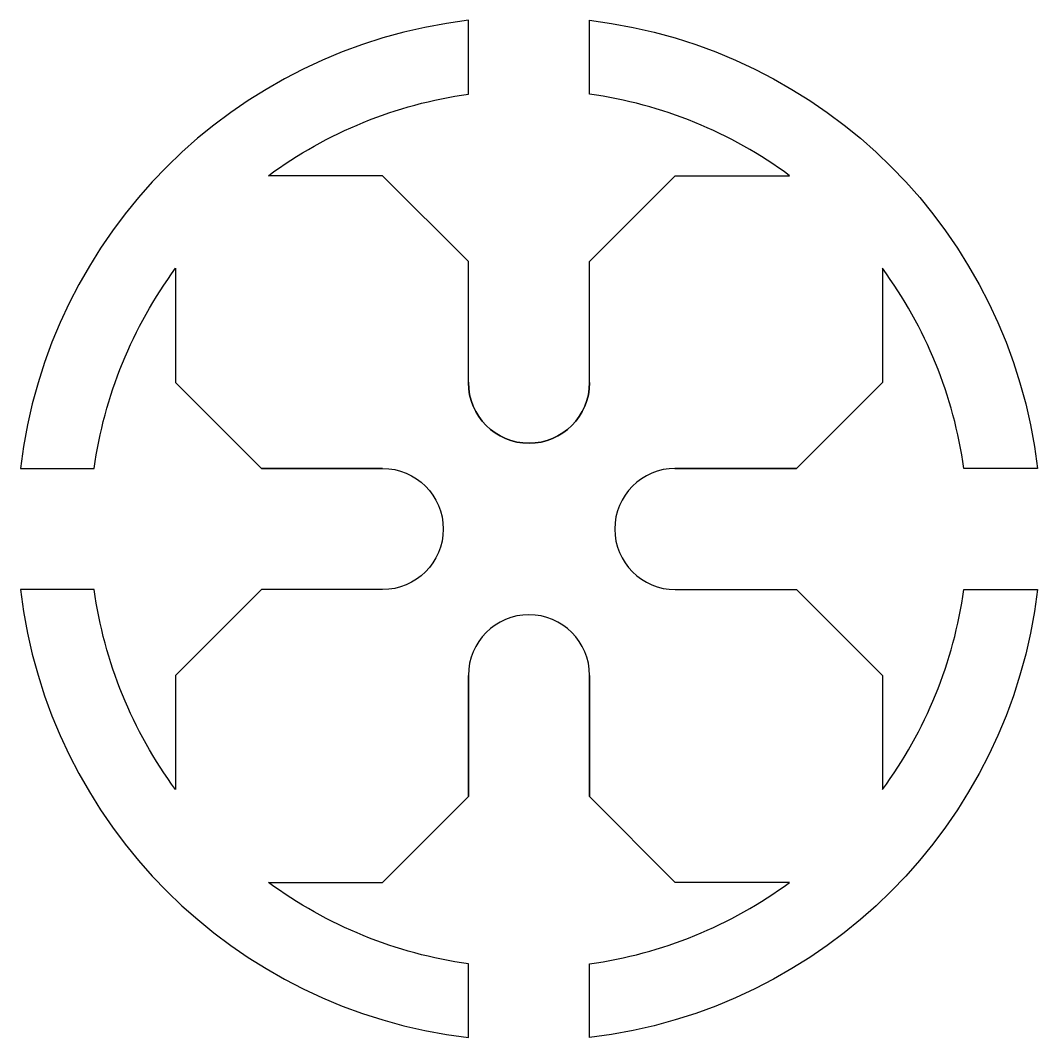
# Model space of a CAD drawing. Header units: inches. Extents: x 878 to 2268, y 580 to 1970.
import ezdxf

# ---------------------------------------------------------------- set-up
doc = ezdxf.new("R2010")
doc.units = ezdxf.units.IN
doc.header["$MEASUREMENT"] = 0

msp = doc.modelspace()

# ---------------------------------------------------------------- linework, layer by layer
for points in [[(1655.6, 1475.3, -1), (1489.9, 1475.3), (1489.9, 1641), (1372.7, 1758.1), (1216.6, 1758.1, -0.124906), (1489.9, 1869.5), (1489.9, 1970.4, 0.346313), (877.7, 1358.1), (978.5, 1358.1, -0.124906), (1089.9, 1631.5), (1089.9, 1475.3), (1207, 1358.1), (1372.7, 1358.1), (1207, 1358.1)], [(1489.9, 1475.3, 1), (1655.6, 1475.3), (1655.6, 1641), (1772.7, 1758.1), (1928.9, 1758.1, 0.124906), (1655.6, 1869.5), (1655.6, 1970.4, -0.346313), (2267.8, 1358.1), (2167, 1358.1, 0.124906), (2055.6, 1631.5), (2055.6, 1475.3), (1938.4, 1358.1), (1772.7, 1358.1), (1938.4, 1358.1)], [(1372.7, 1358.1, -1), (1372.7, 1192.4), (1207, 1192.4), (1089.9, 1075.3), (1089.9, 919.1, -0.124906), (978.5, 1192.4), (877.7, 1192.4, 0.346313), (1489.9, 580.2), (1489.9, 681, -0.124906), (1216.6, 792.4), (1372.7, 792.4), (1489.9, 909.6), (1489.9, 1075.3), (1489.9, 909.6)], [(1772.7, 1358.1, 1), (1772.7, 1192.4), (1938.4, 1192.4), (2055.6, 1075.3), (2055.6, 919.1, 0.124906), (2167, 1192.4), (2267.8, 1192.4, -0.346313), (1655.6, 580.2), (1655.6, 681, 0.124906), (1928.9, 792.4), (1772.7, 792.4), (1655.6, 909.6), (1655.6, 1075.3), (1655.6, 909.6)]]:
    msp.add_lwpolyline(points, format="xyb")
msp.add_arc((1572.7, 1075.3), 82.8, 0, 180)
for p in [(1489.9, 1475.3), (1489.9, 1475.3), (1772.7, 1358.1), (1772.7, 1358.1)]:
    msp.add_point(p)

doc.saveas('drawing.dxf')
